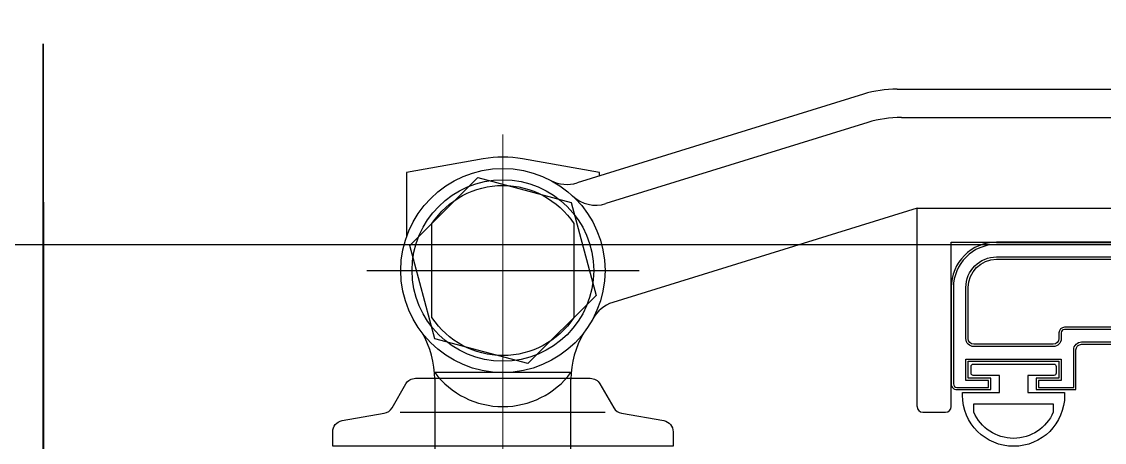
# Model space of a CAD drawing. Header units: millimetres. Extents: x 1251.1 to 1334.1, y 1577.6 to 1641.3.
# Drawn here: x 1276.7798 to 1276.8753, y 1620.5421 to 1620.5792 of the extents above; entities that cross this region are included whole.
import ezdxf

# ---------------------------------------------------------------- set-up
doc = ezdxf.new("R2010")
doc.units = ezdxf.units.MM
doc.linetypes.add('ACAD_ISO02W100', pattern=[15, 12, -3])
doc.linetypes.add('TRATTOPUNTO', pattern=[1, 0.5, -0.25, 0, -0.25])
doc.layers.add('MONTANTI sezioni - windows structure section', color=2, linetype='Continuous')
doc.layers.add('MURATURA', color=140, linetype='Continuous')
doc.layers.add('MURATURA sezioni - section wall', color=7, linetype='Continuous', lineweight=40)
doc.layers.add('PROIEZIONI finissime - fine lines', color=251, linetype='Continuous', lineweight=9)

msp = doc.modelspace()

# ---------------------------------------------------------------- hatches: boundary and pattern name
h = msp.add_hatch()
h.set_pattern_fill('GRASS', color=256, scale=0.05399999999999999)
h.set_pattern_definition([(90, (0, 0), (-0.9698676609599999, 0.9698676609599999), [0.257175, -1.68256032192]), (45, (0, 0), (-0.9698676610754683, 0.9698676610754684), [0.257175, -1.114425]), (135, (0, 0), (-0.9698676610754684, -0.9698676610754683), [0.257175, -1.114425])])
h.paths.add_polyline_path([(1288.156753483145, 1623.663419884172), (1271.814513092768, 1623.663419884172), (1271.653388966745, 1615.164947138083), (1275.156753483145, 1615.164947138083), (1275.156753483145, 1616.859523159729), (1275.156753483145, 1618.059523159729), (1275.156753483145, 1620.559523159729), (1288.156753483145, 1620.559523159729)])
h = msp.add_hatch()
h.set_pattern_fill('GRASS', color=256, scale=10)
h.set_pattern_definition([(90, (0, 0), (-179.6051224, 179.6051224), [47.625, -311.5852448]), (45, (0, 0), (-179.605122421383, 179.6051224213831), [47.625, -206.375]), (135, (0, 0), (-179.6051224213831, -179.605122421383), [47.625, -206.375])])
h.paths.add_polyline_path([(1288.156753483145, 1623.663419884172), (1271.814513092768, 1623.663419884172), (1271.653388966745, 1615.164947138083), (1275.156753483145, 1615.164947138083), (1275.156753483145, 1616.859523159729), (1275.156753483145, 1618.059523159729), (1275.156753483145, 1620.559523159729), (1288.156753483145, 1620.559523159729)])
at = {"layer": 'MURATURA', "linetype": 'ACAD_ISO02W100'}
h = msp.add_hatch(dxfattribs=at)
h.set_pattern_fill('ANSI35', color=3, scale=0.05)
h.set_pattern_definition([(45, (0, 0), (-0.2245064030267288, 0.2245064030267289), []), (45, (0.2245065000000001, 0), (-0.2245064030267288, 0.2245064030267289), [0.396875, -0.079375, 0, -0.079375])])
h.paths.add_polyline_path([(1275.456753483145, 1620.259523159729), (1275.156753483145, 1620.259523159729), (1275.156753483145, 1618.059523159729), (1275.456753483145, 1618.059523159729)])
h.paths.add_polyline_path([(1276.781753483145, 1620.559523159729), (1275.456753483145, 1620.559523159729), (1275.456753483146, 1620.259523159729), (1276.781753483145, 1620.259523159729)])
h.paths.add_polyline_path([(1280.158173709271, 1620.559523159729), (1278.167753483145, 1620.559523159729), (1278.167753483145, 1620.259523159729), (1279.606753483145, 1620.259523159729), (1280.158173709271, 1620.259523159729)])
h.paths.add_polyline_path([(1283.631753483143, 1620.559523159729), (1280.458173709271, 1620.559523159729), (1280.458173709271, 1620.259523159729), (1283.631753483143, 1620.259523159729)])
h.paths.add_polyline_path([(1285.781753483143, 1620.559523159729), (1283.931753483144, 1620.559523159729), (1283.931753483144, 1620.259523159729), (1285.781753483143, 1620.259523159729)])
h.paths.add_polyline_path([(1287.856753483143, 1620.559523159729), (1286.081753483143, 1620.559523159729), (1286.081753483143, 1620.259523159729), (1287.856753483143, 1620.259523159729)])
h.paths.add_polyline_path([(1280.383173709271, 1620.25952315973), (1280.233173709271, 1620.25952315973), (1280.233173709271, 1618.659523159729), (1280.383173709271, 1618.659523159729)])
h.paths.add_polyline_path([(1280.383173709271, 1617.45952315973), (1280.233173709272, 1617.45952315973), (1280.233173709272, 1615.859523159729), (1280.383173709271, 1615.85952315973)])
h.paths.add_polyline_path([(1280.383173709271, 1615.709523159729), (1280.233173709272, 1615.709523159729), (1280.233173709272, 1613.826963596457), (1280.383173709272, 1613.826963596457)])
h.paths.add_polyline_path([(1280.383173709271, 1615.85952315973), (1280.233173709272, 1615.859523159729), (1280.153173709272, 1615.859523159729), (1280.153173709272, 1615.709523159729), (1280.233173709271, 1615.709523159729), (1280.383173709271, 1615.709523159729)])
h.paths.add_polyline_path([(1281.508173709271, 1615.859523159729), (1280.383173709271, 1615.859523159729), (1280.383173709271, 1615.709523159729), (1281.508173709271, 1615.709523159729)])
h.paths.add_polyline_path([(1277.310609542106, 1615.859523159729), (1275.456753483145, 1615.859523159729), (1275.456753483145, 1615.709523159729), (1277.310609542106, 1615.709523159729)])
h.paths.add_polyline_path([(1278.176753483145, 1615.859523159729), (1277.310609542106, 1615.859523159729), (1277.310609542106, 1615.709523159729), (1278.176753483145, 1615.709523159729)])
h.paths.add_polyline_path([(1275.456753483145, 1616.859523159729), (1275.156753483145, 1616.859523159729), (1275.156753483145, 1615.934523159729), (1275.456753483145, 1615.934523159729)])
h.paths.add_polyline_path([(1283.856753483144, 1617.909523159729), (1286.931753483143, 1617.909523159729), (1286.931753483143, 1618.059523159729), (1286.909148277949, 1618.059523159729), (1286.909450120737, 1618.032856531348), (1286.91497027966, 1618.032919014694), (1286.915032763006, 1618.027398855775), (1286.870871491659, 1618.026898989009), (1286.826710220312, 1618.026399122243), (1286.826647736966, 1618.031919281162), (1286.848728372636, 1618.032169214545), (1286.848418750025, 1618.059523159729), (1286.006753483143, 1618.059523159729), (1286.006753483143, 1620.259523159729), (1285.856753483143, 1620.259523159729), (1285.856753483143, 1618.059523159729), (1283.856753483144, 1618.059523159729), (1283.856753483144, 1618.340201350647), (1283.856308598813, 1618.340200792494), (1283.856336302997, 1618.318118759736), (1283.850815794805, 1618.31811183369), (1283.850788090622, 1618.340193866449), (1283.795583008717, 1618.340124605991), (1283.7956107129, 1618.318042573232), (1283.790090204709, 1618.318035647187), (1283.790038154354, 1618.359523159729), (1283.706753483144, 1618.359523159729), (1283.706753483144, 1616.835528084625), (1283.790042139371, 1616.835528084625), (1283.795562651907, 1616.835528084625), (1283.795562651907, 1616.813446034488), (1283.850767777259, 1616.813446034488), (1283.850767777259, 1616.818966547012), (1283.850767777259, 1616.835528084625)])
h.paths.add_polyline_path([(1283.856753483144, 1620.259523159729), (1283.706753483144, 1620.259523159729), (1283.706753483144, 1619.159523159729), (1283.789034472005, 1619.159523159729), (1283.788995889475, 1619.190275941274), (1283.788940481108, 1619.234440006799), (1283.7944609893, 1619.234446932844), (1283.794488693483, 1619.212364900086), (1283.849693775388, 1619.212434160544), (1283.849686849342, 1619.217954668723), (1283.849666071204, 1619.234516193302), (1283.856753483144, 1619.23452508519)], flags=0)
h.paths.add_polyline_path([(1283.906555309423, 1610.859523159729), (1283.731753483145, 1610.859523159729), (1283.731753483145, 1610.559523159729), (1283.906555309423, 1610.559523159729)])
h.paths.add_polyline_path([(1280.383173709272, 1611.751262682027), (1280.153173709272, 1611.751262682027), (1280.153173709272, 1610.859523159729), (1280.383173709272, 1610.859523159729)])
h.paths.add_polyline_path([(1280.153173709272, 1612.02623653078), (1280.083173709272, 1612.02623653078), (1280.083173709272, 1611.751262682027), (1280.153173709272, 1611.751262682027)])
h.paths.add_polyline_path([(1280.153173709272, 1611.751262682027), (1280.083173709272, 1611.751262682027), (1280.083173709272, 1610.859523159729), (1280.153173709272, 1610.859523159729)])
h.paths.add_polyline_path([(1280.383173709272, 1612.02623653078), (1280.153173709272, 1612.02623653078), (1280.153173709272, 1611.751262682027), (1280.383173709272, 1611.751262682027)])

# ---------------------------------------------------------------- linework, layer by layer
at = {"layer": 'MONTANTI sezioni - windows structure section'}
for p, q in [((1276.854027878191, 1620.572768614607), (1276.828785672655, 1620.56494182407)), ((1276.856989455116, 1620.573217224021), (1276.921753483145, 1620.573217224021)), ((1276.854406569531, 1620.570268614606), (1276.831338793565, 1620.563116044267)), ((1276.857368146456, 1620.570717224021), (1276.910753483146, 1620.570717224021)), ((1276.820517001368, 1620.567065301551), (1276.813753483145, 1620.565872710804)), ((1276.830753483145, 1620.565872710804), (1276.823989964922, 1620.567065301551)), ((1276.813753483145, 1620.565872710804), (1276.813753483145, 1620.560175263912)), ((1276.830753483145, 1620.565551978381), (1276.830753483145, 1620.565872710804)), ((1276.858753483145, 1620.562717224021), (1276.831935113655, 1620.554401716082)), ((1276.858753483145, 1620.562717224021), (1276.882003483145, 1620.562717224021)), ((1276.858753483145, 1620.545217224021), (1276.858753483145, 1620.562717224021)), ((1276.861753483146, 1620.559717224021), (1276.879753483145, 1620.559717224021)), ((1276.861753483146, 1620.545217224021), (1276.861753483146, 1620.559717224021)), ((1276.810253483146, 1620.557217224021), (1276.834253483145, 1620.557217224021)), ((1276.828253483146, 1620.548217224021), (1276.816253483145, 1620.548217224021)), ((1276.828253483146, 1620.548217224021), (1276.816253483145, 1620.548217224021)), ((1276.816253483145, 1620.547629442002), (1276.816253483145, 1620.516098067858)), ((1276.816253483145, 1620.547629442002), (1276.816253483145, 1620.516098067858)), ((1276.828253483146, 1620.516440631617), (1276.828253483146, 1620.547629442002)), ((1276.828253483146, 1620.516440631617), (1276.828253483146, 1620.547629442002)), ((1276.813189253334, 1620.544717224021), (1276.831265679625, 1620.544717224021)), ((1276.813189253334, 1620.544717224021), (1276.831265679625, 1620.544717224021)), ((1276.859253483145, 1620.544717224021), (1276.861253483145, 1620.544717224021)), ((1276.859253483145, 1620.544717224021), (1276.861253483145, 1620.544717224021))]:
    msp.add_line(p, q, dxfattribs=at)
msp.add_lwpolyline([(1276.814043113622, 1620.559417185904), (1276.820053521262, 1620.565427593544), (1276.828263890785, 1620.563227631661), (1276.830463852669, 1620.555017262137), (1276.824453445028, 1620.549006854497), (1276.816243075505, 1620.551206816381)], close=True, dxfattribs=at)
for points in [[(1276.816003483145, 1620.553071443033), (1276.816003483145, 1620.561363005009, -0.5366750419289279), (1276.828503483145, 1620.561363005009), (1276.828503483145, 1620.553071443033, -0.5366750419289269)], [(1276.863053483145, 1620.555717224021, -0.4142135623730988), (1276.865753483145, 1620.558417224021), (1276.881953483145, 1620.558417224021), (1276.881953483145, 1620.552017224021), (1276.871753483145, 1620.552017224021, 0.4142135623731173), (1276.871453483145, 1620.551717224021), (1276.871453483145, 1620.551217224021, -0.4142135623730856), (1276.870753483145, 1620.550517224021), (1276.863753483146, 1620.550517224021, -0.4142135623730856), (1276.863053483145, 1620.551217224021)], [(1276.863253483145, 1620.555717224021, -0.4142135623731018), (1276.865753483145, 1620.558217224021), (1276.881753483145, 1620.558217224021), (1276.881753483145, 1620.552217224021), (1276.871753483145, 1620.552217224021, 0.4142135623730943), (1276.871253483145, 1620.551717224021), (1276.871253483145, 1620.551217224021, -0.4142135623730951), (1276.870753483145, 1620.550717224021), (1276.863753483146, 1620.550717224021, -0.4142135623730951), (1276.863253483145, 1620.551217224021)], [(1276.870803483145, 1620.547967224021), (1276.868503483145, 1620.547967224021), (1276.868503483145, 1620.546467224021), (1276.871753483145, 1620.546467224021), (1276.871753483145, 1620.546217224021, -1), (1276.862753483145, 1620.546217224021), (1276.862753483145, 1620.546467224021), (1276.866003483146, 1620.546467224021), (1276.866003483146, 1620.547967224021), (1276.863703483145, 1620.547967224021, -0.4142135623730951), (1276.863503483145, 1620.548167224021), (1276.863503483145, 1620.548767224021, -0.4142135623730951), (1276.863703483145, 1620.548967224021), (1276.870803483145, 1620.548967224021, -0.4142135623730951), (1276.871003483145, 1620.548767224021), (1276.871003483145, 1620.548167224021, -0.4142135623730951)], [(1276.870803483145, 1620.547967224021), (1276.868503483145, 1620.547967224021), (1276.868503483145, 1620.546467224021), (1276.871753483145, 1620.546467224021), (1276.871753483145, 1620.546217224021, -1), (1276.862753483145, 1620.546217224021), (1276.862753483145, 1620.546467224021), (1276.866003483146, 1620.546467224021), (1276.866003483146, 1620.547967224021), (1276.863703483145, 1620.547967224021, -0.4142135623730951), (1276.863503483145, 1620.548167224021), (1276.863503483145, 1620.548767224021, -0.4142135623730951), (1276.863703483145, 1620.548967224021), (1276.870803483145, 1620.548967224021, -0.4142135623730951), (1276.871003483145, 1620.548767224021), (1276.871003483145, 1620.548167224021, -0.4142135623730951)], [(1276.829944082068, 1620.547717224021, -0.2679491924311216), (1276.830810107472, 1620.547217224021), (1276.832020329316, 1620.545121058299, 0.2216946626429398), (1276.832712706542, 1620.544636250546), (1276.836427131323, 1620.543981297239, -0.3639702342662025), (1276.837253483145, 1620.542996489486), (1276.837253483145, 1620.541717224021), (1276.807253483145, 1620.541717224021), (1276.807253483145, 1620.542996489486, -0.3639702342662005), (1276.808079834967, 1620.543981297239), (1276.811794259748, 1620.544636250546, 0.2216946626429377), (1276.812486636974, 1620.545121058299), (1276.813696858818, 1620.547217224021, -0.2679491924311216), (1276.814562884222, 1620.547717224021)], [(1276.829944082068, 1620.547717224021, -0.2679491924311216), (1276.830810107472, 1620.547217224021), (1276.832020329316, 1620.545121058299, 0.2216946626429398), (1276.832712706542, 1620.544636250546), (1276.836427131323, 1620.543981297239, -0.3639702342662025), (1276.837253483145, 1620.542996489486), (1276.837253483145, 1620.541717224021), (1276.807253483145, 1620.541717224021), (1276.807253483145, 1620.542996489486, -0.3639702342662005), (1276.808079834967, 1620.543981297239), (1276.811794259748, 1620.544636250546, 0.2216946626429377), (1276.812486636974, 1620.545121058299), (1276.813696858818, 1620.547217224021, -0.2679491924311216), (1276.814562884222, 1620.547717224021)], [(1276.863753483146, 1620.544737359162), (1276.863753483146, 1620.545467224021), (1276.870753483145, 1620.545467224021), (1276.870753483145, 1620.544737359162, -0.6628957546586911)], [(1276.863753483146, 1620.544737359162), (1276.863753483146, 1620.545467224021), (1276.870753483145, 1620.545467224021), (1276.870753483145, 1620.544737359162, -0.6628957546586911)]]:
    msp.add_lwpolyline(points, format="xyb", close=True, dxfattribs=at)
for points in [[(1276.931553483145, 1620.559717224021), (1276.865753483145, 1620.559717224021, 0.4142135623730951), (1276.861753483145, 1620.555717224021), (1276.861753483145, 1620.547217224021, 0.4142135623730951), (1276.862253483145, 1620.546717224021), (1276.865253483145, 1620.546717224021), (1276.865253483145, 1620.547717224021), (1276.863253483145, 1620.547717224021), (1276.863253483145, 1620.549217224021), (1276.871253483145, 1620.549217224021), (1276.871253483145, 1620.547717224021), (1276.869253483145, 1620.547717224021), (1276.869253483145, 1620.546717224021), (1276.872753483145, 1620.546717224021), (1276.872753483145, 1620.550217224021, -0.4142135623730951), (1276.873253483145, 1620.550717224021), (1276.881753483145, 1620.550717224021)], [(1276.931553483145, 1620.559517224021), (1276.865753483145, 1620.559517224021, 0.4142135623730968), (1276.861953483145, 1620.555717224021), (1276.861953483145, 1620.547217224021, 0.4142135623731173), (1276.862253483145, 1620.546917224021), (1276.865053483145, 1620.546917224021), (1276.865053483145, 1620.547517224021), (1276.863053483145, 1620.547517224021), (1276.863053483145, 1620.549417224021), (1276.871453483145, 1620.549417224021), (1276.871453483145, 1620.547517224021), (1276.869453483145, 1620.547517224021), (1276.869453483145, 1620.546917224021), (1276.872553483145, 1620.546917224021), (1276.872553483145, 1620.550217224021, -0.4142135623730856), (1276.873253483145, 1620.550917224021), (1276.881953483145, 1620.550917224021)]]:
    msp.add_lwpolyline(points, format="xyb", dxfattribs=at)
for radius in [0.00899999999999999, 0.007999999999999991]:
    msp.add_circle((1276.822253483145, 1620.557217224021), radius, dxfattribs=at)
for centre, radius, start, end in [((1276.856989455116, 1620.563217224021), 0.009999999999999992, 90.00000000000001, 107.2269706634861), ((1276.857368146456, 1620.560717224021), 0.009999999999999992, 90.00000000000001, 107.2269706634861), ((1276.822253483145, 1620.557217224021), 0.01000000000000003, 79.99999999998272, 100.0000000000173), ((1276.827897199578, 1620.567807241246), 0.002999999999999997, 241.9455981150214, 287.226970663486), ((1276.830450320488, 1620.565981461442), 0.002999999999999997, 226.9160053915652, 287.226970663486), ((1276.832823586733, 1620.551536298906), 0.002999999999999997, 107.2269706634861, 151.7440965978464), ((1276.832823586733, 1620.551536298906), 0.002999999999999997, 107.2269706634861, 151.7440965978464), ((1276.808253483145, 1620.547629442002), 0.007999999999999946, 0, 30.69695699799414), ((1276.808253483145, 1620.547629442002), 0.007999999999999946, 0, 30.69695699799414), ((1276.836253483145, 1620.547629442002), 0.007999999999999978, 149.3030430020059, 180), ((1276.836253483145, 1620.547629442002), 0.007999999999999978, 149.3030430020059, 180), ((1276.822253483145, 1620.552717224021), 0.007500000000000002, 216.8698976455784, 323.1301023544216), ((1276.822253483145, 1620.552717224021), 0.007500000000000002, 216.8698976455784, 323.1301023544216), ((1276.859253483145, 1620.545217224021), 0.0004999999999999995, 180, 270), ((1276.859253483145, 1620.545217224021), 0.0004999999999999995, 180, 270), ((1276.861253483145, 1620.545217224021), 0.0004999999999999995, 270, 0), ((1276.861253483145, 1620.545217224021), 0.0004999999999999995, 270, 0)]:
    msp.add_arc(centre, radius, start, end, dxfattribs=at)
at = {"layer": 'MURATURA'}
for p, q in [((1276.781753483145, 1620.577217224021), (1276.781753483145, 1620.277217224021)), ((1276.781753483145, 1620.277217224021), (1276.781753483145, 1620.577217224021)), ((1275.156753483145, 1620.559523159729), (1288.156753483145, 1620.559523159729))]:
    msp.add_line(p, q, dxfattribs=at)
at = {"layer": 'MURATURA sezioni - section wall', "linetype": 'TRATTOPUNTO', "ltscale": 0.02}
msp.add_line((1276.781753483145, 1620.563244057169), (1276.781753483145, 1620.259523159729), dxfattribs=at)
at = {"layer": 'PROIEZIONI finissime - fine lines'}
for p, q in [((1276.822253483145, 1620.569217224021), (1276.822253483145, 1620.476717224021)), ((1276.810253483146, 1620.557217224021), (1276.834253483145, 1620.557217224021))]:
    msp.add_line(p, q, dxfattribs=at)

doc.saveas('drawing.dxf')
